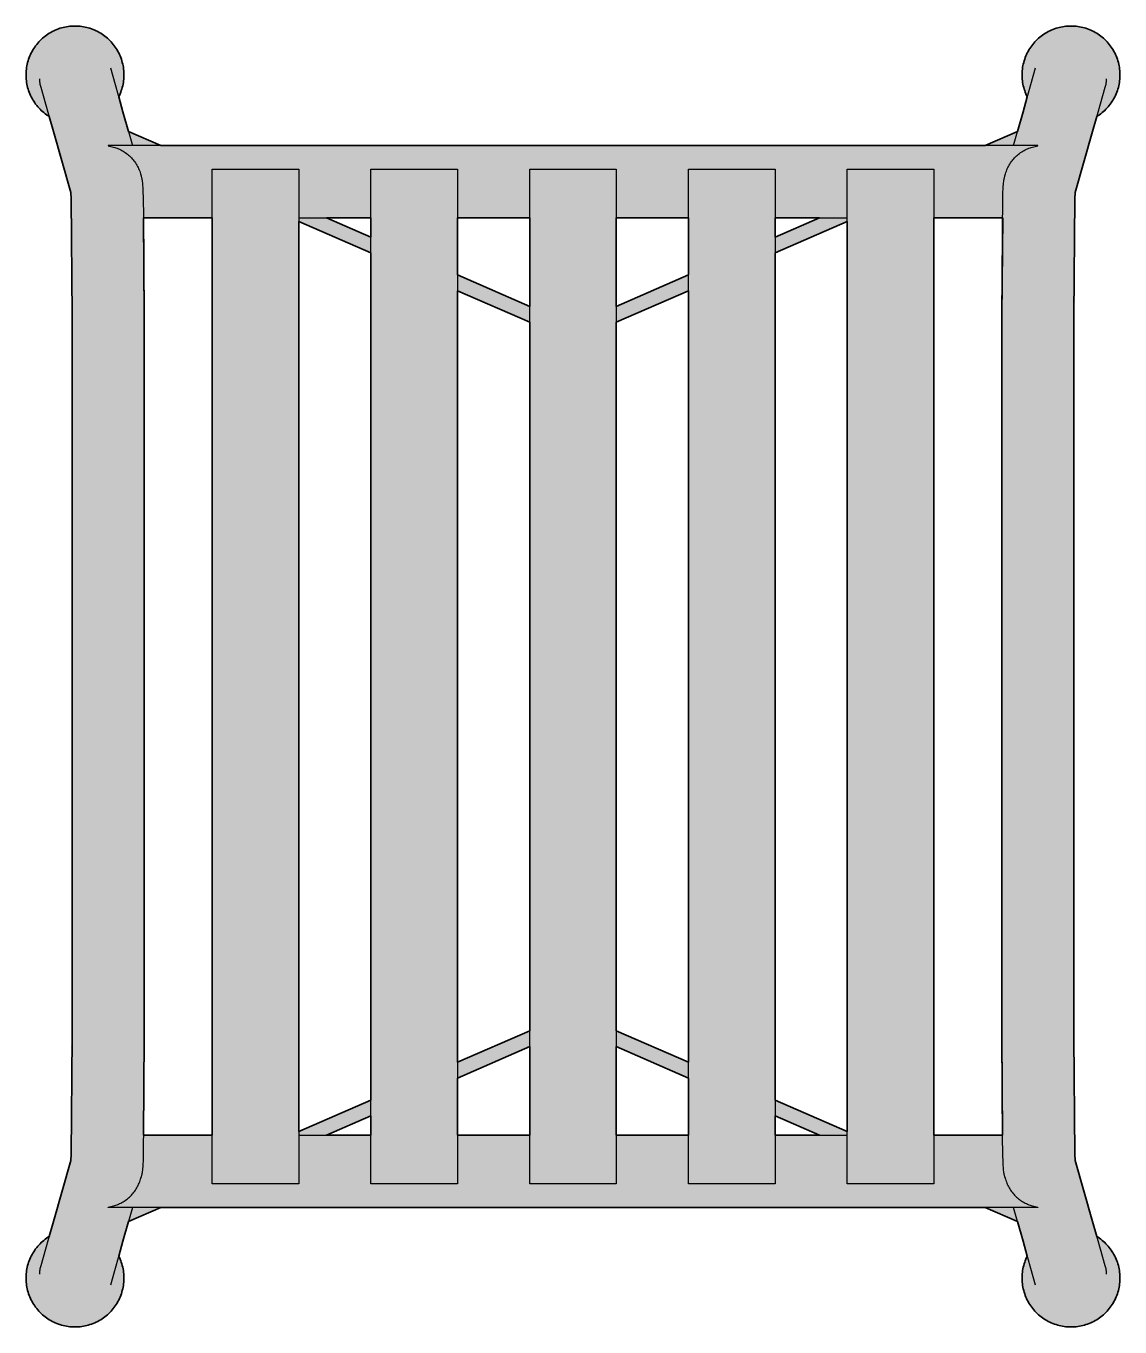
# Model space of a CAD drawing. Header units: millimetres. Extents: x 0 to 1859, y -879 to 788.
# Drawn here: x 217.6 to 596.5, y -879.1 to -428.4 of the extents above; entities that cross this region are included whole.
import ezdxf

# ---------------------------------------------------------------- set-up
doc = ezdxf.new("R2010")
doc.units = ezdxf.units.MM
doc.layers.add('Blocks', color=7, linetype='Continuous')
doc.layers.add('Blocks$Fill', color=7, linetype='Continuous', true_color=0xffffff)
doc.layers.add('Blocks$Inner', color=7, linetype='Continuous', lineweight=25, true_color=0x007f00)
doc.layers.add('Blocks$Outline', color=7, linetype='Continuous', lineweight=35, true_color=0xff3f3f)

# ---------------------------------------------------------------- blocks, each defined once
blk = doc.blocks.new('Palissade Barstool Top')
at = {"layer": 'Blocks$Fill'}
h = blk.add_hatch(color=256, dxfattribs=at)
h.paths.add_polyline_path([(462.08, 152.38), (463.05, 153.02), (463.52, 153.37), (463.98, 153.74), (464.42, 154.12), (464.86, 154.51), (465.27, 154.92), (465.68, 155.35), (466.06, 155.79), (466.44, 156.24), (466.79, 156.7), (467.13, 157.18), (467.46, 157.66), (467.77, 158.16), (468.06, 158.67), (468.33, 159.19), (468.58, 159.72), (468.82, 160.25), (469.03, 160.79), (469.23, 161.35), (469.41, 161.9), (469.57, 162.47), (469.71, 163.03), (469.83, 163.61), (469.93, 164.18), (470.01, 164.76), (470.07, 165.34), (470.11, 165.93), (470.13, 166.51), (470.13, 167.1), (470.11, 167.68), (470.07, 168.27), (470.01, 168.85), (469.93, 169.43), (469.83, 170), (469.71, 170.58), (469.57, 171.15), (469.41, 171.71), (469.23, 172.27), (469.03, 172.82), (468.81, 173.36), (468.58, 173.89), (468.32, 174.42), (468.05, 174.94), (467.76, 175.45), (467.45, 175.95), (467.13, 176.43), (466.79, 176.91), (466.43, 177.37), (466.06, 177.82), (465.67, 178.26), (465.27, 178.69), (464.85, 179.09), (464.42, 179.49), (463.97, 179.87), (463.52, 180.23), (463.05, 180.58), (462.56, 180.92), (462.07, 181.23), (461.57, 181.53), (461.05, 181.81), (460.53, 182.07), (460, 182.32), (459.46, 182.54), (458.91, 182.75), (458.36, 182.94), (457.8, 183.11), (457.23, 183.26), (456.66, 183.39), (456.09, 183.5), (455.51, 183.59), (454.93, 183.66), (454.35, 183.71), (453.76, 183.73), (453.18, 183.74), (452.59, 183.74), (452.01, 183.71), (451.42, 183.66), (450.84, 183.59), (450.26, 183.5), (449.69, 183.39), (449.12, 183.26), (448.55, 183.11), (447.99, 182.94), (447.44, 182.75), (446.89, 182.55), (446.35, 182.32), (445.82, 182.08), (445.29, 181.81), (444.78, 181.53), (444.28, 181.24), (443.78, 180.92), (443.3, 180.59), (442.83, 180.24), (442.37, 179.88), (441.93, 179.5), (441.5, 179.1), (441.08, 178.69), (440.68, 178.27), (440.29, 177.83), (439.91, 177.38), (439.56, 176.92), (439.22, 176.44), (438.89, 175.95), (438.59, 175.45), (438.3, 174.95), (438.02, 174.43), (437.77, 173.9), (437.53, 173.37), (437.32, 172.82), (437.12, 172.27), (436.94, 171.71), (436.78, 171.15), (436.64, 170.58), (436.52, 170.01), (436.42, 169.43), (436.34, 168.85), (436.28, 168.27), (436.24, 167.69), (436.22, 167.1), (436.22, 166.52), (436.24, 165.93), (436.28, 165.35), (436.34, 164.77), (436.42, 164.19), (436.52, 163.61), (436.64, 163.04), (436.78, 162.47), (436.94, 161.91), (437.12, 161.35), (437.32, 160.8), (437.54, 160.26), (437.77, 159.72), (438.03, 159.19), (436.56, 154.01), (434.63, 147.2), (423.4, 142.31), (137.92, 142.31), (126.7, 147.2), (124.77, 154.01), (123.3, 159.19), (123.79, 160.26), (124, 160.8), (124.2, 161.35), (124.38, 161.91), (124.54, 162.47), (124.68, 163.04), (124.8, 163.61), (124.9, 164.19), (124.98, 164.77), (125.05, 165.35), (125.09, 165.93), (125.11, 166.52), (125.11, 167.1), (125.09, 167.69), (125.05, 168.27), (124.99, 168.85), (124.9, 169.43), (124.8, 170.01), (124.68, 170.58), (124.54, 171.15), (124.38, 171.71), (124.21, 172.27), (124.01, 172.82), (123.79, 173.37), (123.55, 173.9), (123.3, 174.43), (123.03, 174.95), (122.74, 175.45), (122.43, 175.95), (122.11, 176.44), (121.77, 176.92), (121.41, 177.38), (121.04, 177.83), (120.65, 178.27), (120.24, 178.69), (119.83, 179.1), (119.39, 179.5), (118.95, 179.88), (118.49, 180.24), (118.02, 180.59), (117.54, 180.92), (117.05, 181.24), (116.54, 181.53), (116.03, 181.81), (115.51, 182.08), (114.97, 182.32), (114.43, 182.55), (113.89, 182.75), (113.33, 182.94), (112.77, 183.11), (112.21, 183.26), (111.63, 183.39), (111.06, 183.5), (110.48, 183.59), (109.9, 183.66), (109.32, 183.71), (108.73, 183.74), (108.15, 183.74), (107.56, 183.73), (106.98, 183.71), (106.4, 183.66), (105.81, 183.59), (105.24, 183.5), (104.66, 183.39), (104.09, 183.26), (103.52, 183.11), (102.96, 182.94), (102.41, 182.75), (101.86, 182.54), (101.32, 182.32), (100.79, 182.07), (100.27, 181.81), (99.76, 181.53), (99.25, 181.23), (98.76, 180.92), (98.28, 180.58), (97.81, 180.23), (97.35, 179.87), (96.9, 179.49), (96.47, 179.09), (96.06, 178.69), (95.65, 178.26), (95.26, 177.82), (94.89, 177.37), (94.53, 176.91), (94.19, 176.43), (93.87, 175.95), (93.56, 175.45), (93.27, 174.94), (93, 174.42), (92.75, 173.89), (92.51, 173.36), (92.29, 172.82), (92.09, 172.27), (91.91, 171.71), (91.76, 171.15), (91.61, 170.58), (91.49, 170), (91.39, 169.43), (91.31, 168.85), (91.25, 168.27), (91.21, 167.68), (91.19, 167.1), (91.19, 166.51), (91.21, 165.93), (91.25, 165.34), (91.31, 164.76), (91.39, 164.18), (91.49, 163.61), (91.61, 163.03), (91.75, 162.47), (91.91, 161.9), (92.09, 161.35), (92.29, 160.79), (92.51, 160.25), (92.74, 159.72), (93, 159.19), (93.27, 158.67), (93.56, 158.16), (93.86, 157.66), (94.19, 157.18), (94.53, 156.7), (94.89, 156.24), (95.26, 155.79), (95.65, 155.35), (96.05, 154.92), (96.47, 154.51), (96.9, 154.12), (97.34, 153.74), (97.8, 153.37), (98.27, 153.02), (98.75, 152.69), (99.24, 152.38), (100.7, 147.24), (106.69, 126.12), (107.16, 83.48), (106.78, -207.01), (106.69, -209.29), (100.7, -230.41), (99.24, -235.55), (98.27, -236.19), (97.8, -236.54), (97.34, -236.91), (96.9, -237.29), (96.47, -237.68), (96.05, -238.09), (95.65, -238.52), (95.26, -238.96), (94.89, -239.41), (94.53, -239.87), (94.19, -240.35), (93.86, -240.83), (93.56, -241.33), (93.27, -241.84), (93, -242.36), (92.74, -242.88), (92.51, -243.42), (92.29, -243.96), (92.09, -244.51), (91.91, -245.07), (91.75, -245.63), (91.61, -246.2), (91.49, -246.78), (91.39, -247.35), (91.31, -247.93), (91.25, -248.51), (91.21, -249.1), (91.19, -249.68), (91.19, -250.27), (91.21, -250.85), (91.25, -251.44), (91.31, -252.02), (91.39, -252.6), (91.49, -253.17), (91.61, -253.75), (91.76, -254.31), (91.91, -254.88), (92.09, -255.43), (92.29, -255.99), (92.51, -256.53), (92.75, -257.06), (93, -257.59), (93.27, -258.11), (93.56, -258.62), (93.87, -259.12), (94.19, -259.6), (94.53, -260.08), (94.89, -260.54), (95.26, -260.99), (95.65, -261.43), (96.06, -261.85), (96.47, -262.26), (96.9, -262.66), (97.35, -263.04), (97.81, -263.4), (98.28, -263.75), (98.76, -264.08), (99.25, -264.4), (99.76, -264.7), (100.27, -264.98), (100.79, -265.24), (101.32, -265.49), (101.86, -265.71), (102.41, -265.92), (102.96, -266.11), (103.52, -266.28), (104.09, -266.42), (104.66, -266.55), (105.24, -266.66), (105.81, -266.75), (106.4, -266.82), (106.98, -266.87), (107.56, -266.9), (108.15, -266.91), (108.73, -266.9), (109.32, -266.88), (109.9, -266.83), (110.48, -266.76), (111.06, -266.67), (111.63, -266.56), (112.21, -266.43), (112.77, -266.28), (113.33, -266.11), (113.89, -265.92), (114.43, -265.72), (114.97, -265.49), (115.51, -265.25), (116.03, -264.98), (116.54, -264.7), (117.05, -264.41), (117.54, -264.09), (118.02, -263.76), (118.49, -263.41), (118.95, -263.05), (119.39, -262.67), (119.83, -262.27), (120.24, -261.86), (120.65, -261.44), (121.04, -261), (121.41, -260.55), (121.77, -260.09), (122.11, -259.61), (122.43, -259.12), (122.74, -258.62), (123.03, -258.12), (123.3, -257.6), (123.55, -257.07), (123.79, -256.54), (124.01, -255.99), (124.21, -255.44), (124.38, -254.88), (124.54, -254.32), (124.68, -253.75), (124.8, -253.18), (124.9, -252.6), (124.99, -252.02), (125.05, -251.44), (125.09, -250.86), (125.11, -250.27), (125.11, -249.69), (125.09, -249.1), (125.05, -248.52), (124.98, -247.94), (124.9, -247.36), (124.8, -246.78), (124.68, -246.21), (124.54, -245.64), (124.38, -245.08), (124.2, -244.52), (124, -243.97), (123.79, -243.43), (123.55, -242.89), (123.3, -242.36), (124.77, -237.18), (126.7, -230.37), (137.92, -225.48), (423.4, -225.48), (434.63, -230.37), (436.56, -237.18), (438.03, -242.36), (437.54, -243.43), (437.32, -243.97), (437.12, -244.52), (436.94, -245.08), (436.78, -245.64), (436.64, -246.21), (436.52, -246.78), (436.42, -247.36), (436.34, -247.94), (436.28, -248.52), (436.24, -249.1), (436.22, -249.69), (436.22, -250.27), (436.24, -250.86), (436.28, -251.44), (436.34, -252.02), (436.42, -252.6), (436.52, -253.18), (436.64, -253.75), (436.78, -254.32), (436.94, -254.88), (437.12, -255.44), (437.32, -255.99), (437.53, -256.54), (437.77, -257.07), (438.02, -257.6), (438.3, -258.12), (438.59, -258.62), (438.89, -259.12), (439.22, -259.61), (439.56, -260.09), (439.91, -260.55), (440.29, -261), (440.68, -261.44), (441.08, -261.86), (441.5, -262.27), (441.93, -262.67), (442.37, -263.05), (442.83, -263.41), (443.3, -263.76), (443.78, -264.09), (444.28, -264.41), (444.78, -264.7), (445.29, -264.98), (445.82, -265.25), (446.35, -265.49), (446.89, -265.72), (447.44, -265.92), (447.99, -266.11), (448.55, -266.28), (449.12, -266.43), (449.69, -266.56), (450.26, -266.67), (450.84, -266.76), (451.42, -266.83), (452.01, -266.88), (452.59, -266.9), (453.18, -266.91), (453.76, -266.9), (454.35, -266.87), (454.93, -266.82), (455.51, -266.75), (456.09, -266.66), (456.66, -266.55), (457.23, -266.42), (457.8, -266.28), (458.36, -266.11), (458.91, -265.92), (459.46, -265.71), (460, -265.49), (460.53, -265.24), (461.05, -264.98), (461.57, -264.7), (462.07, -264.4), (462.56, -264.08), (463.05, -263.75), (463.52, -263.4), (463.97, -263.04), (464.42, -262.66), (464.85, -262.26), (465.27, -261.85), (465.67, -261.43), (466.06, -260.99), (466.43, -260.54), (466.79, -260.08), (467.13, -259.6), (467.45, -259.12), (467.76, -258.62), (468.05, -258.11), (468.32, -257.59), (468.58, -257.06), (468.81, -256.53), (469.03, -255.99), (469.23, -255.43), (469.41, -254.88), (469.57, -254.31), (469.71, -253.75), (469.83, -253.17), (469.93, -252.6), (470.01, -252.02), (470.07, -251.44), (470.11, -250.85), (470.13, -250.27), (470.13, -249.68), (470.11, -249.1), (470.07, -248.51), (470.01, -247.93), (469.93, -247.35), (469.83, -246.78), (469.71, -246.2), (469.57, -245.63), (469.41, -245.07), (469.23, -244.51), (469.03, -243.96), (468.82, -243.42), (468.58, -242.88), (468.33, -242.36), (468.06, -241.84), (467.77, -241.33), (467.46, -240.83), (467.13, -240.35), (466.79, -239.87), (466.44, -239.41), (466.06, -238.96), (465.68, -238.52), (465.27, -238.09), (464.86, -237.68), (464.42, -237.29), (463.98, -236.91), (463.52, -236.54), (463.05, -236.19), (462.57, -235.86), (462.08, -235.55), (460.62, -230.41), (454.64, -209.29), (454.16, -166.65), (454.54, 123.84), (454.64, 126.12), (460.62, 147.24)], flags=0)
h.paths.add_polyline_path([(210.66, -200.48), (195.24, -200.48), (210.66, -193.75)], flags=0)
h.paths.add_polyline_path([(265.66, -169.76), (265.66, -200.48), (240.66, -200.48), (240.66, -180.67)], flags=0)
h.paths.add_polyline_path([(295.66, -200.48), (295.66, -169.76), (320.66, -180.67), (320.66, -200.48)], flags=0)
h.paths.add_polyline_path([(350.66, -200.48), (350.66, -193.75), (366.08, -200.48)], flags=0)
h.paths.add_polyline_path([(350.66, 117.31), (366.08, 117.31), (350.66, 110.58)], flags=0)
h.paths.add_polyline_path([(295.66, 117.31), (320.66, 117.31), (320.66, 97.5), (295.66, 86.59)], flags=0)
h.paths.add_polyline_path([(265.66, 117.31), (265.66, 86.59), (240.66, 97.5), (240.66, 117.31)], flags=0)
h.paths.add_polyline_path([(210.66, 117.31), (210.66, 110.58), (195.24, 117.31)], flags=0)
h.paths.add_polyline_path([(131.83, -200.48), (131.92, 117.31), (155.66, 117.31), (155.66, -200.48)], flags=0)
h.paths.add_polyline_path([(185.66, -199.2), (185.66, 116.03), (210.66, 105.13), (210.66, -188.3)], flags=0)
h.paths.add_polyline_path([(265.66, 81.14), (265.66, -164.31), (240.66, -175.21), (240.66, 92.04)], flags=0)
h.paths.add_polyline_path([(320.66, 92.04), (320.66, -175.21), (295.66, -164.31), (295.66, 81.14)], flags=0)
h.paths.add_polyline_path([(350.66, -188.3), (350.66, 105.13), (375.66, 116.03), (375.66, -199.2)], flags=0)
h.paths.add_polyline_path([(429.5, 117.31), (429.4, -200.48), (405.66, -200.48), (405.66, 117.31)], flags=0)
at = {"layer": 'Blocks$Inner'}
for p, q in [((126.7, 147.2), (137.92, 142.31)), ((423.4, 142.31), (434.63, 147.2)), ((185.66, 117.31), (210.66, 117.31)), ((195.24, 117.31), (210.66, 110.58)), ((240.66, 117.31), (265.66, 117.31)), ((295.66, 117.31), (320.66, 117.31)), ((350.66, 110.58), (366.08, 117.31)), ((350.66, 117.31), (375.66, 117.31)), ((210.66, 105.13), (185.66, 116.03)), ((375.66, 116.03), (350.66, 105.13)), ((240.66, 97.5), (265.66, 86.59)), ((295.66, 86.59), (320.66, 97.5)), ((265.66, 81.14), (240.66, 92.04)), ((320.66, 92.04), (295.66, 81.14)), ((240.66, -175.21), (265.66, -164.31)), ((295.66, -164.31), (320.66, -175.21)), ((265.66, -169.76), (240.66, -180.67)), ((320.66, -180.67), (295.66, -169.76)), ((185.66, -199.2), (210.66, -188.3)), ((350.66, -188.3), (375.66, -199.2)), ((210.66, -193.75), (195.24, -200.48)), ((366.08, -200.48), (350.66, -193.75)), ((185.66, -200.48), (210.66, -200.48)), ((240.66, -200.48), (265.66, -200.48)), ((295.66, -200.48), (320.66, -200.48)), ((350.66, -200.48), (375.66, -200.48)), ((137.92, -225.48), (126.7, -230.37)), ((434.63, -230.37), (423.4, -225.48))]:
    blk.add_line(p, q, dxfattribs=at)
for points in [[(123.3, 159.19), (123.55, 159.72), (123.79, 160.26), (124, 160.8), (124.2, 161.35), (124.38, 161.91), (124.54, 162.47), (124.68, 163.04), (124.8, 163.61), (124.9, 164.19), (124.98, 164.77), (125.05, 165.35), (125.09, 165.93), (125.11, 166.52), (125.11, 167.1), (125.09, 167.69), (125.05, 168.27), (124.99, 168.85), (124.9, 169.43), (124.8, 170.01), (124.68, 170.58), (124.54, 171.15), (124.38, 171.71), (124.21, 172.27), (124.01, 172.82), (123.79, 173.37), (123.55, 173.9), (123.3, 174.43), (123.03, 174.95), (122.74, 175.45), (122.43, 175.95), (122.11, 176.44), (121.77, 176.92), (121.41, 177.38), (121.04, 177.83), (120.65, 178.27), (120.24, 178.69), (119.83, 179.1), (119.39, 179.5), (118.95, 179.88), (118.49, 180.24), (118.02, 180.59), (117.54, 180.92), (117.05, 181.24), (116.54, 181.53), (116.03, 181.81), (115.51, 182.08), (114.97, 182.32), (114.43, 182.55), (113.89, 182.75), (113.33, 182.94), (112.77, 183.11), (112.21, 183.26), (111.63, 183.39), (111.06, 183.5), (110.48, 183.59), (109.9, 183.66), (109.32, 183.71), (108.73, 183.74), (108.15, 183.74), (107.56, 183.73), (106.98, 183.71), (106.4, 183.66), (105.81, 183.59), (105.24, 183.5), (104.66, 183.39), (104.09, 183.26), (103.52, 183.11), (102.96, 182.94), (102.41, 182.75), (101.86, 182.54), (101.32, 182.32), (100.79, 182.07), (100.27, 181.81), (99.76, 181.53), (99.25, 181.23), (98.76, 180.92), (98.28, 180.58), (97.81, 180.23), (97.35, 179.87), (96.9, 179.49), (96.47, 179.09), (96.06, 178.69), (95.65, 178.26), (95.26, 177.82), (94.89, 177.37), (94.53, 176.91), (94.19, 176.43), (93.87, 175.95), (93.56, 175.45), (93.27, 174.94), (93, 174.42), (92.75, 173.89), (92.51, 173.36), (92.29, 172.82), (92.09, 172.27), (91.91, 171.71), (91.76, 171.15), (91.61, 170.58), (91.49, 170), (91.39, 169.43), (91.31, 168.85), (91.25, 168.27), (91.21, 167.68), (91.19, 167.1), (91.19, 166.51), (91.21, 165.93), (91.25, 165.34), (91.31, 164.76), (91.39, 164.18), (91.49, 163.61), (91.61, 163.03), (91.75, 162.47), (91.91, 161.9), (92.09, 161.35), (92.29, 160.79), (92.51, 160.25), (92.74, 159.72), (93, 159.19), (93.27, 158.67), (93.56, 158.16), (93.86, 157.66), (94.19, 157.18), (94.53, 156.7), (94.89, 156.24), (95.26, 155.79), (95.65, 155.35), (96.05, 154.92), (96.47, 154.51), (96.9, 154.12), (97.34, 153.74), (97.8, 153.37), (98.27, 153.02), (98.75, 152.69), (99.24, 152.38)], [(462.08, 152.38), (462.57, 152.69), (463.05, 153.02), (463.52, 153.37), (463.98, 153.74), (464.42, 154.12), (464.86, 154.51), (465.27, 154.92), (465.68, 155.35), (466.06, 155.79), (466.44, 156.24), (466.79, 156.7), (467.13, 157.18), (467.46, 157.66), (467.77, 158.16), (468.06, 158.67), (468.33, 159.19), (468.58, 159.72), (468.82, 160.25), (469.03, 160.79), (469.23, 161.35), (469.41, 161.9), (469.57, 162.47), (469.71, 163.03), (469.83, 163.61), (469.93, 164.18), (470.01, 164.76), (470.07, 165.34), (470.11, 165.93), (470.13, 166.51), (470.13, 167.1), (470.11, 167.68), (470.07, 168.27), (470.01, 168.85), (469.93, 169.43), (469.83, 170), (469.71, 170.58), (469.57, 171.15), (469.41, 171.71), (469.23, 172.27), (469.03, 172.82), (468.81, 173.36), (468.58, 173.89), (468.32, 174.42), (468.05, 174.94), (467.76, 175.45), (467.45, 175.95), (467.13, 176.43), (466.79, 176.91), (466.43, 177.37), (466.06, 177.82), (465.67, 178.26), (465.27, 178.69), (464.85, 179.09), (464.42, 179.49), (463.97, 179.87), (463.52, 180.23), (463.05, 180.58), (462.56, 180.92), (462.07, 181.23), (461.57, 181.53), (461.05, 181.81), (460.53, 182.07), (460, 182.32), (459.46, 182.54), (458.91, 182.75), (458.36, 182.94), (457.8, 183.11), (457.23, 183.26), (456.66, 183.39), (456.09, 183.5), (455.51, 183.59), (454.93, 183.66), (454.35, 183.71), (453.76, 183.73), (453.18, 183.74), (452.59, 183.74), (452.01, 183.71), (451.42, 183.66), (450.84, 183.59), (450.26, 183.5), (449.69, 183.39), (449.12, 183.26), (448.55, 183.11), (447.99, 182.94), (447.44, 182.75), (446.89, 182.55), (446.35, 182.32), (445.82, 182.08), (445.29, 181.81), (444.78, 181.53), (444.28, 181.24), (443.78, 180.92), (443.3, 180.59), (442.83, 180.24), (442.37, 179.88), (441.93, 179.5), (441.5, 179.1), (441.08, 178.69), (440.68, 178.27), (440.29, 177.83), (439.91, 177.38), (439.56, 176.92), (439.22, 176.44), (438.89, 175.95), (438.59, 175.45), (438.3, 174.95), (438.02, 174.43), (437.77, 173.9), (437.53, 173.37), (437.32, 172.82), (437.12, 172.27), (436.94, 171.71), (436.78, 171.15), (436.64, 170.58), (436.52, 170.01), (436.42, 169.43), (436.34, 168.85), (436.28, 168.27), (436.24, 167.69), (436.22, 167.1), (436.22, 166.52), (436.24, 165.93), (436.28, 165.35), (436.34, 164.77), (436.42, 164.19), (436.52, 163.61), (436.64, 163.04), (436.78, 162.47), (436.94, 161.91), (437.12, 161.35), (437.32, 160.8), (437.54, 160.26), (437.77, 159.72), (438.03, 159.19)], [(120.46, 169.22), (124.77, 154.01), (128.08, 142.31)], [(433.24, 142.31), (436.56, 154.01), (440.87, 169.22)], [(106.69, 126.1), (100.7, 147.24), (96.4, 162.4), (96.3, 162.77), (96.22, 163.15), (96.14, 163.52), (96.08, 163.9), (96.02, 164.29), (95.98, 164.67), (95.95, 165.05), (95.94, 165.44)], [(465.39, 165.44), (465.37, 165.05), (465.34, 164.67), (465.3, 164.29), (465.25, 163.9), (465.18, 163.52), (465.11, 163.15), (465.02, 162.77), (464.92, 162.4), (460.62, 147.24), (454.63, 126.1)], [(430.28, 131.89), (430.48, 132.58), (430.62, 133.02), (430.77, 133.45), (430.93, 133.88), (431.11, 134.3), (431.31, 134.71), (431.51, 135.12), (431.73, 135.53), (431.97, 135.92), (432.22, 136.31), (432.48, 136.68), (432.75, 137.05), (433.04, 137.41), (433.34, 137.76), (433.65, 138.1), (433.97, 138.42), (434.3, 138.74), (434.64, 139.05), (435, 139.34), (435.36, 139.62), (435.73, 139.89), (436.11, 140.14), (436.5, 140.39), (436.9, 140.62), (437.3, 140.83), (437.72, 141.03), (438.13, 141.22), (438.56, 141.4), (438.99, 141.56), (439.42, 141.7), (439.86, 141.83), (440.31, 141.94), (440.76, 142.04), (441.21, 142.13), (441.66, 142.2), (441.66, 142.31), (119.66, 142.31), (119.66, 142.2), (120.12, 142.13), (120.57, 142.04), (121.01, 141.94), (121.46, 141.83), (121.9, 141.7), (122.33, 141.56), (122.76, 141.4), (123.19, 141.22), (123.61, 141.03), (124.02, 140.83), (124.42, 140.62), (124.82, 140.39), (125.21, 140.14), (125.59, 139.89), (125.96, 139.62), (126.33, 139.34), (126.68, 139.05), (127.02, 138.74), (127.35, 138.42), (127.68, 138.1), (127.99, 137.76), (128.28, 137.41), (128.57, 137.05), (128.84, 136.68), (129.1, 136.31), (129.35, 135.92), (129.59, 135.53), (129.81, 135.12), (130.02, 134.71), (130.21, 134.3), (130.39, 133.88), (130.56, 133.45), (130.71, 133.02), (130.84, 132.58), (131.04, 131.89)], [(131.05, 131.83), (131.12, 131.61), (131.17, 131.38), (131.23, 131.15), (131.28, 130.92), (131.33, 130.66), (131.38, 130.4), (131.45, 129.93), (131.51, 129.4), (131.56, 128.86), (131.66, 127.47), (131.91, 118.79), (132.16, 83.48), (132.16, -166.65), (131.75, -208.47), (131.61, -211.4), (131.56, -212.03), (131.51, -212.57), (131.45, -213.1), (131.38, -213.57), (131.33, -213.83), (131.28, -214.09), (131.23, -214.32), (131.17, -214.55), (131.12, -214.77), (131.05, -215)], [(430.27, -215), (430.21, -214.77), (430.15, -214.55), (430.1, -214.32), (430.05, -214.09), (429.99, -213.83), (429.95, -213.57), (429.87, -213.1), (429.81, -212.57), (429.76, -212.03), (429.67, -210.64), (429.41, -201.96), (429.16, -166.65), (429.16, 83.48), (429.57, 125.3), (429.71, 128.23), (429.76, 128.86), (429.81, 129.4), (429.87, 129.93), (429.95, 130.4), (429.99, 130.66), (430.05, 130.92), (430.1, 131.15), (430.15, 131.38), (430.21, 131.61), (430.27, 131.83)], [(106.65, -209.93), (106.67, -209.66), (106.78, -207.01), (107.16, -166.65), (107.16, 83.48), (106.78, 123.84), (106.67, 126.46), (106.65, 126.75), (106.65, 126.76)], [(454.67, 126.76), (454.65, 126.5), (454.54, 123.84), (454.16, 83.48), (454.16, -166.65), (454.54, -207.01), (454.65, -209.63), (454.67, -209.92), (454.67, -209.93)], [(131.92, 117.31), (155.66, 117.31)], [(405.66, 117.31), (429.5, 117.31)], [(131.83, -200.48), (155.66, -200.48)], [(405.66, -200.48), (429.4, -200.48)], [(95.94, -248.61), (95.95, -248.22), (95.98, -247.84), (96.02, -247.46), (96.08, -247.07), (96.14, -246.69), (96.22, -246.32), (96.3, -245.94), (96.4, -245.57), (100.7, -230.41), (106.69, -209.27)], [(454.63, -209.27), (460.62, -230.41), (464.92, -245.57), (465.02, -245.94), (465.11, -246.32), (465.18, -246.69), (465.25, -247.07), (465.3, -247.46), (465.34, -247.84), (465.37, -248.22), (465.39, -248.61)], [(430.28, -215.06), (430.48, -215.75), (430.62, -216.18), (430.77, -216.62), (430.93, -217.05), (431.11, -217.47), (431.31, -217.88), (431.51, -218.29), (431.73, -218.7), (431.97, -219.09), (432.22, -219.47), (432.48, -219.85), (432.75, -220.22), (433.04, -220.58), (433.34, -220.93), (433.65, -221.27), (433.97, -221.59), (434.3, -221.91), (434.64, -222.21), (435, -222.51), (435.36, -222.79), (435.73, -223.06), (436.11, -223.31), (436.5, -223.56), (436.9, -223.79), (437.3, -224), (437.72, -224.2), (438.13, -224.39), (438.56, -224.57), (438.99, -224.72), (439.42, -224.87), (439.86, -225), (440.31, -225.11), (440.76, -225.21), (441.21, -225.3), (441.66, -225.37), (441.66, -225.48), (119.66, -225.48), (119.66, -225.37), (120.12, -225.3), (120.57, -225.21), (121.01, -225.11), (121.46, -225), (121.9, -224.87), (122.33, -224.72), (122.76, -224.57), (123.19, -224.39), (123.61, -224.2), (124.02, -224), (124.42, -223.79), (124.82, -223.56), (125.21, -223.31), (125.59, -223.06), (125.96, -222.79), (126.33, -222.51), (126.68, -222.21), (127.02, -221.91), (127.35, -221.59), (127.68, -221.27), (127.99, -220.93), (128.28, -220.58), (128.57, -220.22), (128.84, -219.85), (129.1, -219.47), (129.35, -219.09), (129.59, -218.7), (129.81, -218.29), (130.02, -217.88), (130.21, -217.47), (130.39, -217.05), (130.56, -216.62), (130.71, -216.18), (130.84, -215.75), (131.04, -215.06)], [(128.08, -225.48), (124.77, -237.18), (120.46, -252.39)], [(440.87, -252.39), (436.56, -237.18), (433.24, -225.48)], [(99.24, -235.55), (98.75, -235.86), (98.27, -236.19), (97.8, -236.54), (97.34, -236.91), (96.9, -237.29), (96.47, -237.68), (96.05, -238.09), (95.65, -238.52), (95.26, -238.96), (94.89, -239.41), (94.53, -239.87), (94.19, -240.35), (93.86, -240.83), (93.56, -241.33), (93.27, -241.84), (93, -242.36), (92.74, -242.88), (92.51, -243.42), (92.29, -243.96), (92.09, -244.51), (91.91, -245.07), (91.75, -245.63), (91.61, -246.2), (91.49, -246.78), (91.39, -247.35), (91.31, -247.93), (91.25, -248.51), (91.21, -249.1), (91.19, -249.68), (91.19, -250.27), (91.21, -250.85), (91.25, -251.44), (91.31, -252.02), (91.39, -252.6), (91.49, -253.17), (91.61, -253.75), (91.76, -254.31), (91.91, -254.88), (92.09, -255.43), (92.29, -255.99), (92.51, -256.53), (92.75, -257.06), (93, -257.59), (93.27, -258.11), (93.56, -258.62), (93.87, -259.12), (94.19, -259.6), (94.53, -260.08), (94.89, -260.54), (95.26, -260.99), (95.65, -261.43), (96.06, -261.85), (96.47, -262.26), (96.9, -262.66), (97.35, -263.04), (97.81, -263.4), (98.28, -263.75), (98.76, -264.08), (99.25, -264.4), (99.76, -264.7), (100.27, -264.98), (100.79, -265.24), (101.32, -265.49), (101.86, -265.71), (102.41, -265.92), (102.96, -266.11), (103.52, -266.28), (104.09, -266.42), (104.66, -266.55), (105.24, -266.66), (105.81, -266.75), (106.4, -266.82), (106.98, -266.87), (107.56, -266.9), (108.15, -266.91), (108.73, -266.9), (109.32, -266.88), (109.9, -266.83), (110.48, -266.76), (111.06, -266.67), (111.63, -266.56), (112.21, -266.43), (112.77, -266.28), (113.33, -266.11), (113.89, -265.92), (114.43, -265.72), (114.97, -265.49), (115.51, -265.25), (116.03, -264.98), (116.54, -264.7), (117.05, -264.41), (117.54, -264.09), (118.02, -263.76), (118.49, -263.41), (118.95, -263.05), (119.39, -262.67), (119.83, -262.27), (120.24, -261.86), (120.65, -261.44), (121.04, -261), (121.41, -260.55), (121.77, -260.09), (122.11, -259.61), (122.43, -259.12), (122.74, -258.62), (123.03, -258.12), (123.3, -257.6), (123.55, -257.07), (123.79, -256.54), (124.01, -255.99), (124.21, -255.44), (124.38, -254.88), (124.54, -254.32), (124.68, -253.75), (124.8, -253.18), (124.9, -252.6), (124.99, -252.02), (125.05, -251.44), (125.09, -250.86), (125.11, -250.27), (125.11, -249.69), (125.09, -249.1), (125.05, -248.52), (124.98, -247.94), (124.9, -247.36), (124.8, -246.78), (124.68, -246.21), (124.54, -245.64), (124.38, -245.08), (124.2, -244.52), (124, -243.97), (123.79, -243.43), (123.55, -242.89), (123.3, -242.36)], [(438.03, -242.36), (437.77, -242.89), (437.54, -243.43), (437.32, -243.97), (437.12, -244.52), (436.94, -245.08), (436.78, -245.64), (436.64, -246.21), (436.52, -246.78), (436.42, -247.36), (436.34, -247.94), (436.28, -248.52), (436.24, -249.1), (436.22, -249.69), (436.22, -250.27), (436.24, -250.86), (436.28, -251.44), (436.34, -252.02), (436.42, -252.6), (436.52, -253.18), (436.64, -253.75), (436.78, -254.32), (436.94, -254.88), (437.12, -255.44), (437.32, -255.99), (437.53, -256.54), (437.77, -257.07), (438.02, -257.6), (438.3, -258.12), (438.59, -258.62), (438.89, -259.12), (439.22, -259.61), (439.56, -260.09), (439.91, -260.55), (440.29, -261), (440.68, -261.44), (441.08, -261.86), (441.5, -262.27), (441.93, -262.67), (442.37, -263.05), (442.83, -263.41), (443.3, -263.76), (443.78, -264.09), (444.28, -264.41), (444.78, -264.7), (445.29, -264.98), (445.82, -265.25), (446.35, -265.49), (446.89, -265.72), (447.44, -265.92), (447.99, -266.11), (448.55, -266.28), (449.12, -266.43), (449.69, -266.56), (450.26, -266.67), (450.84, -266.76), (451.42, -266.83), (452.01, -266.88), (452.59, -266.9), (453.18, -266.91), (453.76, -266.9), (454.35, -266.87), (454.93, -266.82), (455.51, -266.75), (456.09, -266.66), (456.66, -266.55), (457.23, -266.42), (457.8, -266.28), (458.36, -266.11), (458.91, -265.92), (459.46, -265.71), (460, -265.49), (460.53, -265.24), (461.05, -264.98), (461.57, -264.7), (462.07, -264.4), (462.56, -264.08), (463.05, -263.75), (463.52, -263.4), (463.97, -263.04), (464.42, -262.66), (464.85, -262.26), (465.27, -261.85), (465.67, -261.43), (466.06, -260.99), (466.43, -260.54), (466.79, -260.08), (467.13, -259.6), (467.45, -259.12), (467.76, -258.62), (468.05, -258.11), (468.32, -257.59), (468.58, -257.06), (468.81, -256.53), (469.03, -255.99), (469.23, -255.43), (469.41, -254.88), (469.57, -254.31), (469.71, -253.75), (469.83, -253.17), (469.93, -252.6), (470.01, -252.02), (470.07, -251.44), (470.11, -250.85), (470.13, -250.27), (470.13, -249.68), (470.11, -249.1), (470.07, -248.51), (470.01, -247.93), (469.93, -247.35), (469.83, -246.78), (469.71, -246.2), (469.57, -245.63), (469.41, -245.07), (469.23, -244.51), (469.03, -243.96), (468.82, -243.42), (468.58, -242.88), (468.33, -242.36), (468.06, -241.84), (467.77, -241.33), (467.46, -240.83), (467.13, -240.35), (466.79, -239.87), (466.44, -239.41), (466.06, -238.96), (465.68, -238.52), (465.27, -238.09), (464.86, -237.68), (464.42, -237.29), (463.98, -236.91), (463.52, -236.54), (463.05, -236.19), (462.57, -235.86), (462.08, -235.55)]]:
    blk.add_lwpolyline(points, dxfattribs=at)
for points in [[(185.66, -216.58), (185.66, -217.37), (155.66, -217.37), (155.66, -216.58), (155.66, -166.65), (155.66, 83.48), (155.66, 133.42), (155.66, 134.2), (185.66, 134.2), (185.66, 133.42), (185.66, 83.48), (185.66, -166.65)], [(240.66, -216.58), (240.66, -217.37), (210.66, -217.37), (210.66, -216.58), (210.66, -166.65), (210.66, 83.48), (210.66, 133.42), (210.66, 134.2), (240.66, 134.2), (240.66, 133.42), (240.66, 83.48), (240.66, -166.65)], [(265.66, -217.37), (265.66, -216.58), (265.66, -166.65), (265.66, 83.48), (265.66, 133.42), (265.66, 134.2), (295.66, 134.2), (295.66, 133.42), (295.66, 83.48), (295.66, -166.65), (295.66, -216.58), (295.66, -217.37)], [(320.66, -217.37), (320.66, -216.58), (320.66, -166.65), (320.66, 83.48), (320.66, 133.42), (320.66, 134.2), (350.66, 134.2), (350.66, 133.42), (350.66, 83.48), (350.66, -166.65), (350.66, -216.58), (350.66, -217.37)], [(375.66, -217.37), (375.66, -216.58), (375.66, -166.65), (375.66, 83.48), (375.66, 133.42), (375.66, 134.2), (405.66, 134.2), (405.66, 133.42), (405.66, 83.48), (405.66, -166.65), (405.66, -216.58), (405.66, -217.37)]]:
    blk.add_lwpolyline(points, close=True, dxfattribs=at)
at = {"layer": 'Blocks$Outline'}
for points in [[(123.3, 159.19), (123.55, 159.72), (123.79, 160.26), (124, 160.8), (124.2, 161.35), (124.38, 161.91), (124.54, 162.47), (124.68, 163.04), (124.8, 163.61), (124.9, 164.19), (124.98, 164.77), (125.05, 165.35), (125.09, 165.93), (125.11, 166.52), (125.11, 167.1), (125.09, 167.69), (125.05, 168.27), (124.99, 168.85), (124.9, 169.43), (124.8, 170.01), (124.68, 170.58), (124.54, 171.15), (124.38, 171.71), (124.21, 172.27), (124.01, 172.82), (123.79, 173.37), (123.55, 173.9), (123.3, 174.43), (123.03, 174.95), (122.74, 175.45), (122.43, 175.95), (122.11, 176.44), (121.77, 176.92), (121.41, 177.38), (121.04, 177.83), (120.65, 178.27), (120.24, 178.69), (119.83, 179.1), (119.39, 179.5), (118.95, 179.88), (118.49, 180.24), (118.02, 180.59), (117.54, 180.92), (117.05, 181.24), (116.54, 181.53), (116.03, 181.81), (115.51, 182.08), (114.97, 182.32), (114.43, 182.55), (113.89, 182.75), (113.33, 182.94), (112.77, 183.11), (112.21, 183.26), (111.63, 183.39), (111.06, 183.5), (110.48, 183.59), (109.9, 183.66), (109.32, 183.71), (108.73, 183.74), (108.15, 183.74), (107.56, 183.73), (106.98, 183.71), (106.4, 183.66), (105.81, 183.59), (105.24, 183.5), (104.66, 183.39), (104.09, 183.26), (103.52, 183.11), (102.96, 182.94), (102.41, 182.75), (101.86, 182.54), (101.32, 182.32), (100.79, 182.07), (100.27, 181.81), (99.76, 181.53), (99.25, 181.23), (98.76, 180.92), (98.28, 180.58), (97.81, 180.23), (97.35, 179.87), (96.9, 179.49), (96.47, 179.09), (96.06, 178.69), (95.65, 178.26), (95.26, 177.82), (94.89, 177.37), (94.53, 176.91), (94.19, 176.43), (93.87, 175.95), (93.56, 175.45), (93.27, 174.94), (93, 174.42), (92.75, 173.89), (92.51, 173.36), (92.29, 172.82), (92.09, 172.27), (91.91, 171.71), (91.76, 171.15), (91.61, 170.58), (91.49, 170), (91.39, 169.43), (91.31, 168.85), (91.25, 168.27), (91.21, 167.68), (91.19, 167.1), (91.19, 166.51), (91.21, 165.93), (91.25, 165.34), (91.31, 164.76), (91.39, 164.18), (91.49, 163.61), (91.61, 163.03), (91.75, 162.47), (91.91, 161.9), (92.09, 161.35), (92.29, 160.79), (92.51, 160.25), (92.74, 159.72), (93, 159.19), (93.27, 158.67), (93.56, 158.16), (93.86, 157.66), (94.19, 157.18), (94.53, 156.7), (94.89, 156.24), (95.26, 155.79), (95.65, 155.35), (96.05, 154.92), (96.47, 154.51), (96.9, 154.12), (97.34, 153.74), (97.8, 153.37), (98.27, 153.02), (98.75, 152.69), (99.24, 152.38)], [(462.08, 152.38), (462.57, 152.69), (463.05, 153.02), (463.52, 153.37), (463.98, 153.74), (464.42, 154.12), (464.86, 154.51), (465.27, 154.92), (465.68, 155.35), (466.06, 155.79), (466.44, 156.24), (466.79, 156.7), (467.13, 157.18), (467.46, 157.66), (467.77, 158.16), (468.06, 158.67), (468.33, 159.19), (468.58, 159.72), (468.82, 160.25), (469.03, 160.79), (469.23, 161.35), (469.41, 161.9), (469.57, 162.47), (469.71, 163.03), (469.83, 163.61), (469.93, 164.18), (470.01, 164.76), (470.07, 165.34), (470.11, 165.93), (470.13, 166.51), (470.13, 167.1), (470.11, 167.68), (470.07, 168.27), (470.01, 168.85), (469.93, 169.43), (469.83, 170), (469.71, 170.58), (469.57, 171.15), (469.41, 171.71), (469.23, 172.27), (469.03, 172.82), (468.81, 173.36), (468.58, 173.89), (468.32, 174.42), (468.05, 174.94), (467.76, 175.45), (467.45, 175.95), (467.13, 176.43), (466.79, 176.91), (466.43, 177.37), (466.06, 177.82), (465.67, 178.26), (465.27, 178.69), (464.85, 179.09), (464.42, 179.49), (463.97, 179.87), (463.52, 180.23), (463.05, 180.58), (462.56, 180.92), (462.07, 181.23), (461.57, 181.53), (461.05, 181.81), (460.53, 182.07), (460, 182.32), (459.46, 182.54), (458.91, 182.75), (458.36, 182.94), (457.8, 183.11), (457.23, 183.26), (456.66, 183.39), (456.09, 183.5), (455.51, 183.59), (454.93, 183.66), (454.35, 183.71), (453.76, 183.73), (453.18, 183.74), (452.59, 183.74), (452.01, 183.71), (451.42, 183.66), (450.84, 183.59), (450.26, 183.5), (449.69, 183.39), (449.12, 183.26), (448.55, 183.11), (447.99, 182.94), (447.44, 182.75), (446.89, 182.55), (446.35, 182.32), (445.82, 182.08), (445.29, 181.81), (444.78, 181.53), (444.28, 181.24), (443.78, 180.92), (443.3, 180.59), (442.83, 180.24), (442.37, 179.88), (441.93, 179.5), (441.5, 179.1), (441.08, 178.69), (440.68, 178.27), (440.29, 177.83), (439.91, 177.38), (439.56, 176.92), (439.22, 176.44), (438.89, 175.95), (438.59, 175.45), (438.3, 174.95), (438.02, 174.43), (437.77, 173.9), (437.53, 173.37), (437.32, 172.82), (437.12, 172.27), (436.94, 171.71), (436.78, 171.15), (436.64, 170.58), (436.52, 170.01), (436.42, 169.43), (436.34, 168.85), (436.28, 168.27), (436.24, 167.69), (436.22, 167.1), (436.22, 166.52), (436.24, 165.93), (436.28, 165.35), (436.34, 164.77), (436.42, 164.19), (436.52, 163.61), (436.64, 163.04), (436.78, 162.47), (436.94, 161.91), (437.12, 161.35), (437.32, 160.8), (437.54, 160.26), (437.77, 159.72), (438.03, 159.19)], [(124.77, 154.01), (123.3, 159.19)], [(438.03, 159.19), (436.56, 154.01)], [(126.7, 147.2), (124.77, 154.01)], [(436.56, 154.01), (434.63, 147.2)], [(99.24, 152.38), (100.7, 147.24)], [(460.62, 147.24), (462.08, 152.38)], [(100.7, 147.24), (106.69, 126.12)], [(137.92, 142.31), (126.7, 147.2)], [(434.63, 147.2), (423.4, 142.31)], [(454.64, 126.12), (460.62, 147.24)], [(423.4, 142.31), (137.92, 142.31)], [(106.69, 126.12), (106.78, 123.84), (107.16, 83.48), (107.16, -166.65), (106.78, -207.01), (106.69, -209.29)], [(454.64, -209.29), (454.54, -207.01), (454.16, -166.65), (454.16, 83.48), (454.54, 123.84), (454.64, 126.12)], [(131.83, -200.48), (132.16, -166.65), (132.16, 83.48), (131.92, 117.31)], [(131.92, 117.31), (155.66, 117.31)], [(155.66, 117.31), (155.66, 83.48), (155.66, -166.65), (155.66, -200.48)], [(210.66, 110.58), (195.24, 117.31)], [(195.24, 117.31), (210.66, 117.31)], [(210.66, 117.31), (210.66, 110.58)], [(240.66, 97.5), (240.66, 117.31)], [(240.66, 117.31), (265.66, 117.31)], [(265.66, 117.31), (265.66, 86.59)], [(295.66, 117.31), (320.66, 117.31)], [(295.66, 86.59), (295.66, 117.31)], [(320.66, 117.31), (320.66, 97.5)], [(350.66, 117.31), (366.08, 117.31)], [(366.08, 117.31), (350.66, 110.58)], [(350.66, 110.58), (350.66, 117.31)], [(405.66, -200.48), (405.66, -166.65), (405.66, 83.48), (405.66, 117.31)], [(405.66, 117.31), (429.5, 117.31)], [(429.5, 117.31), (429.16, 83.48), (429.16, -166.65), (429.4, -200.48)], [(185.66, -199.2), (185.66, -166.65), (185.66, 83.48), (185.66, 116.03)], [(185.66, 116.03), (210.66, 105.13)], [(350.66, 105.13), (375.66, 116.03)], [(375.66, 116.03), (375.66, 83.48), (375.66, -166.65), (375.66, -199.2)], [(210.66, 105.13), (210.66, 83.48), (210.66, -166.65), (210.66, -188.3)], [(350.66, -188.3), (350.66, -166.65), (350.66, 83.48), (350.66, 105.13)], [(265.66, 86.59), (240.66, 97.5)], [(320.66, 97.5), (295.66, 86.59)], [(240.66, -175.21), (240.66, -166.65), (240.66, 83.48), (240.66, 92.04)], [(240.66, 92.04), (265.66, 81.14)], [(295.66, 81.14), (320.66, 92.04)], [(320.66, 92.04), (320.66, 83.48), (320.66, -166.65), (320.66, -175.21)], [(265.66, 81.14), (265.66, -164.31)], [(295.66, -164.31), (295.66, 81.14)], [(265.66, -164.31), (240.66, -175.21)], [(320.66, -175.21), (295.66, -164.31)], [(240.66, -180.67), (265.66, -169.76)], [(265.66, -169.76), (265.66, -200.48)], [(295.66, -200.48), (295.66, -169.76)], [(295.66, -169.76), (320.66, -180.67)], [(240.66, -200.48), (240.66, -180.67)], [(320.66, -180.67), (320.66, -200.48)], [(210.66, -188.3), (185.66, -199.2)], [(375.66, -199.2), (350.66, -188.3)], [(195.24, -200.48), (210.66, -193.75)], [(210.66, -193.75), (210.66, -200.48)], [(350.66, -200.48), (350.66, -193.75)], [(350.66, -193.75), (366.08, -200.48)], [(155.66, -200.48), (131.83, -200.48)], [(210.66, -200.48), (195.24, -200.48)], [(265.66, -200.48), (240.66, -200.48)], [(320.66, -200.48), (295.66, -200.48)], [(366.08, -200.48), (350.66, -200.48)], [(429.4, -200.48), (405.66, -200.48)], [(106.69, -209.29), (100.7, -230.41)], [(460.62, -230.41), (454.64, -209.29)], [(126.7, -230.37), (137.92, -225.48)], [(137.92, -225.48), (423.4, -225.48)], [(423.4, -225.48), (434.63, -230.37)], [(100.7, -230.41), (99.24, -235.55)], [(124.77, -237.18), (126.7, -230.37)], [(434.63, -230.37), (436.56, -237.18)], [(462.08, -235.55), (460.62, -230.41)], [(99.24, -235.55), (98.75, -235.86), (98.27, -236.19), (97.8, -236.54), (97.34, -236.91), (96.9, -237.29), (96.47, -237.68), (96.05, -238.09), (95.65, -238.52), (95.26, -238.96), (94.89, -239.41), (94.53, -239.87), (94.19, -240.35), (93.86, -240.83), (93.56, -241.33), (93.27, -241.84), (93, -242.36), (92.74, -242.88), (92.51, -243.42), (92.29, -243.96), (92.09, -244.51), (91.91, -245.07), (91.75, -245.63), (91.61, -246.2), (91.49, -246.78), (91.39, -247.35), (91.31, -247.93), (91.25, -248.51), (91.21, -249.1), (91.19, -249.68), (91.19, -250.27), (91.21, -250.85), (91.25, -251.44), (91.31, -252.02), (91.39, -252.6), (91.49, -253.17), (91.61, -253.75), (91.76, -254.31), (91.91, -254.88), (92.09, -255.43), (92.29, -255.99), (92.51, -256.53), (92.75, -257.06), (93, -257.59), (93.27, -258.11), (93.56, -258.62), (93.87, -259.12), (94.19, -259.6), (94.53, -260.08), (94.89, -260.54), (95.26, -260.99), (95.65, -261.43), (96.06, -261.85), (96.47, -262.26), (96.9, -262.66), (97.35, -263.04), (97.81, -263.4), (98.28, -263.75), (98.76, -264.08), (99.25, -264.4), (99.76, -264.7), (100.27, -264.98), (100.79, -265.24), (101.32, -265.49), (101.86, -265.71), (102.41, -265.92), (102.96, -266.11), (103.52, -266.28), (104.09, -266.42), (104.66, -266.55), (105.24, -266.66), (105.81, -266.75), (106.4, -266.82), (106.98, -266.87), (107.56, -266.9), (108.15, -266.91), (108.73, -266.9), (109.32, -266.88), (109.9, -266.83), (110.48, -266.76), (111.06, -266.67), (111.63, -266.56), (112.21, -266.43), (112.77, -266.28), (113.33, -266.11), (113.89, -265.92), (114.43, -265.72), (114.97, -265.49), (115.51, -265.25), (116.03, -264.98), (116.54, -264.7), (117.05, -264.41), (117.54, -264.09), (118.02, -263.76), (118.49, -263.41), (118.95, -263.05), (119.39, -262.67), (119.83, -262.27), (120.24, -261.86), (120.65, -261.44), (121.04, -261), (121.41, -260.55), (121.77, -260.09), (122.11, -259.61), (122.43, -259.12), (122.74, -258.62), (123.03, -258.12), (123.3, -257.6), (123.55, -257.07), (123.79, -256.54), (124.01, -255.99), (124.21, -255.44), (124.38, -254.88), (124.54, -254.32), (124.68, -253.75), (124.8, -253.18), (124.9, -252.6), (124.99, -252.02), (125.05, -251.44), (125.09, -250.86), (125.11, -250.27), (125.11, -249.69), (125.09, -249.1), (125.05, -248.52), (124.98, -247.94), (124.9, -247.36), (124.8, -246.78), (124.68, -246.21), (124.54, -245.64), (124.38, -245.08), (124.2, -244.52), (124, -243.97), (123.79, -243.43), (123.55, -242.89), (123.3, -242.36)], [(123.3, -242.36), (124.77, -237.18)], [(438.03, -242.36), (437.77, -242.89), (437.54, -243.43), (437.32, -243.97), (437.12, -244.52), (436.94, -245.08), (436.78, -245.64), (436.64, -246.21), (436.52, -246.78), (436.42, -247.36), (436.34, -247.94), (436.28, -248.52), (436.24, -249.1), (436.22, -249.69), (436.22, -250.27), (436.24, -250.86), (436.28, -251.44), (436.34, -252.02), (436.42, -252.6), (436.52, -253.18), (436.64, -253.75), (436.78, -254.32), (436.94, -254.88), (437.12, -255.44), (437.32, -255.99), (437.53, -256.54), (437.77, -257.07), (438.02, -257.6), (438.3, -258.12), (438.59, -258.62), (438.89, -259.12), (439.22, -259.61), (439.56, -260.09), (439.91, -260.55), (440.29, -261), (440.68, -261.44), (441.08, -261.86), (441.5, -262.27), (441.93, -262.67), (442.37, -263.05), (442.83, -263.41), (443.3, -263.76), (443.78, -264.09), (444.28, -264.41), (444.78, -264.7), (445.29, -264.98), (445.82, -265.25), (446.35, -265.49), (446.89, -265.72), (447.44, -265.92), (447.99, -266.11), (448.55, -266.28), (449.12, -266.43), (449.69, -266.56), (450.26, -266.67), (450.84, -266.76), (451.42, -266.83), (452.01, -266.88), (452.59, -266.9), (453.18, -266.91), (453.76, -266.9), (454.35, -266.87), (454.93, -266.82), (455.51, -266.75), (456.09, -266.66), (456.66, -266.55), (457.23, -266.42), (457.8, -266.28), (458.36, -266.11), (458.91, -265.92), (459.46, -265.71), (460, -265.49), (460.53, -265.24), (461.05, -264.98), (461.57, -264.7), (462.07, -264.4), (462.56, -264.08), (463.05, -263.75), (463.52, -263.4), (463.97, -263.04), (464.42, -262.66), (464.85, -262.26), (465.27, -261.85), (465.67, -261.43), (466.06, -260.99), (466.43, -260.54), (466.79, -260.08), (467.13, -259.6), (467.45, -259.12), (467.76, -258.62), (468.05, -258.11), (468.32, -257.59), (468.58, -257.06), (468.81, -256.53), (469.03, -255.99), (469.23, -255.43), (469.41, -254.88), (469.57, -254.31), (469.71, -253.75), (469.83, -253.17), (469.93, -252.6), (470.01, -252.02), (470.07, -251.44), (470.11, -250.85), (470.13, -250.27), (470.13, -249.68), (470.11, -249.1), (470.07, -248.51), (470.01, -247.93), (469.93, -247.35), (469.83, -246.78), (469.71, -246.2), (469.57, -245.63), (469.41, -245.07), (469.23, -244.51), (469.03, -243.96), (468.82, -243.42), (468.58, -242.88), (468.33, -242.36), (468.06, -241.84), (467.77, -241.33), (467.46, -240.83), (467.13, -240.35), (466.79, -239.87), (466.44, -239.41), (466.06, -238.96), (465.68, -238.52), (465.27, -238.09), (464.86, -237.68), (464.42, -237.29), (463.98, -236.91), (463.52, -236.54), (463.05, -236.19), (462.57, -235.86), (462.08, -235.55)], [(436.56, -237.18), (438.03, -242.36)]]:
    blk.add_lwpolyline(points, dxfattribs=at)

msp = doc.modelspace()

# ---------------------------------------------------------------- block references
at = {"layer": 'Blocks'}
msp.add_blockref('Palissade Barstool Top', (126.36, -612.18), dxfattribs=at)

doc.saveas('drawing.dxf')
